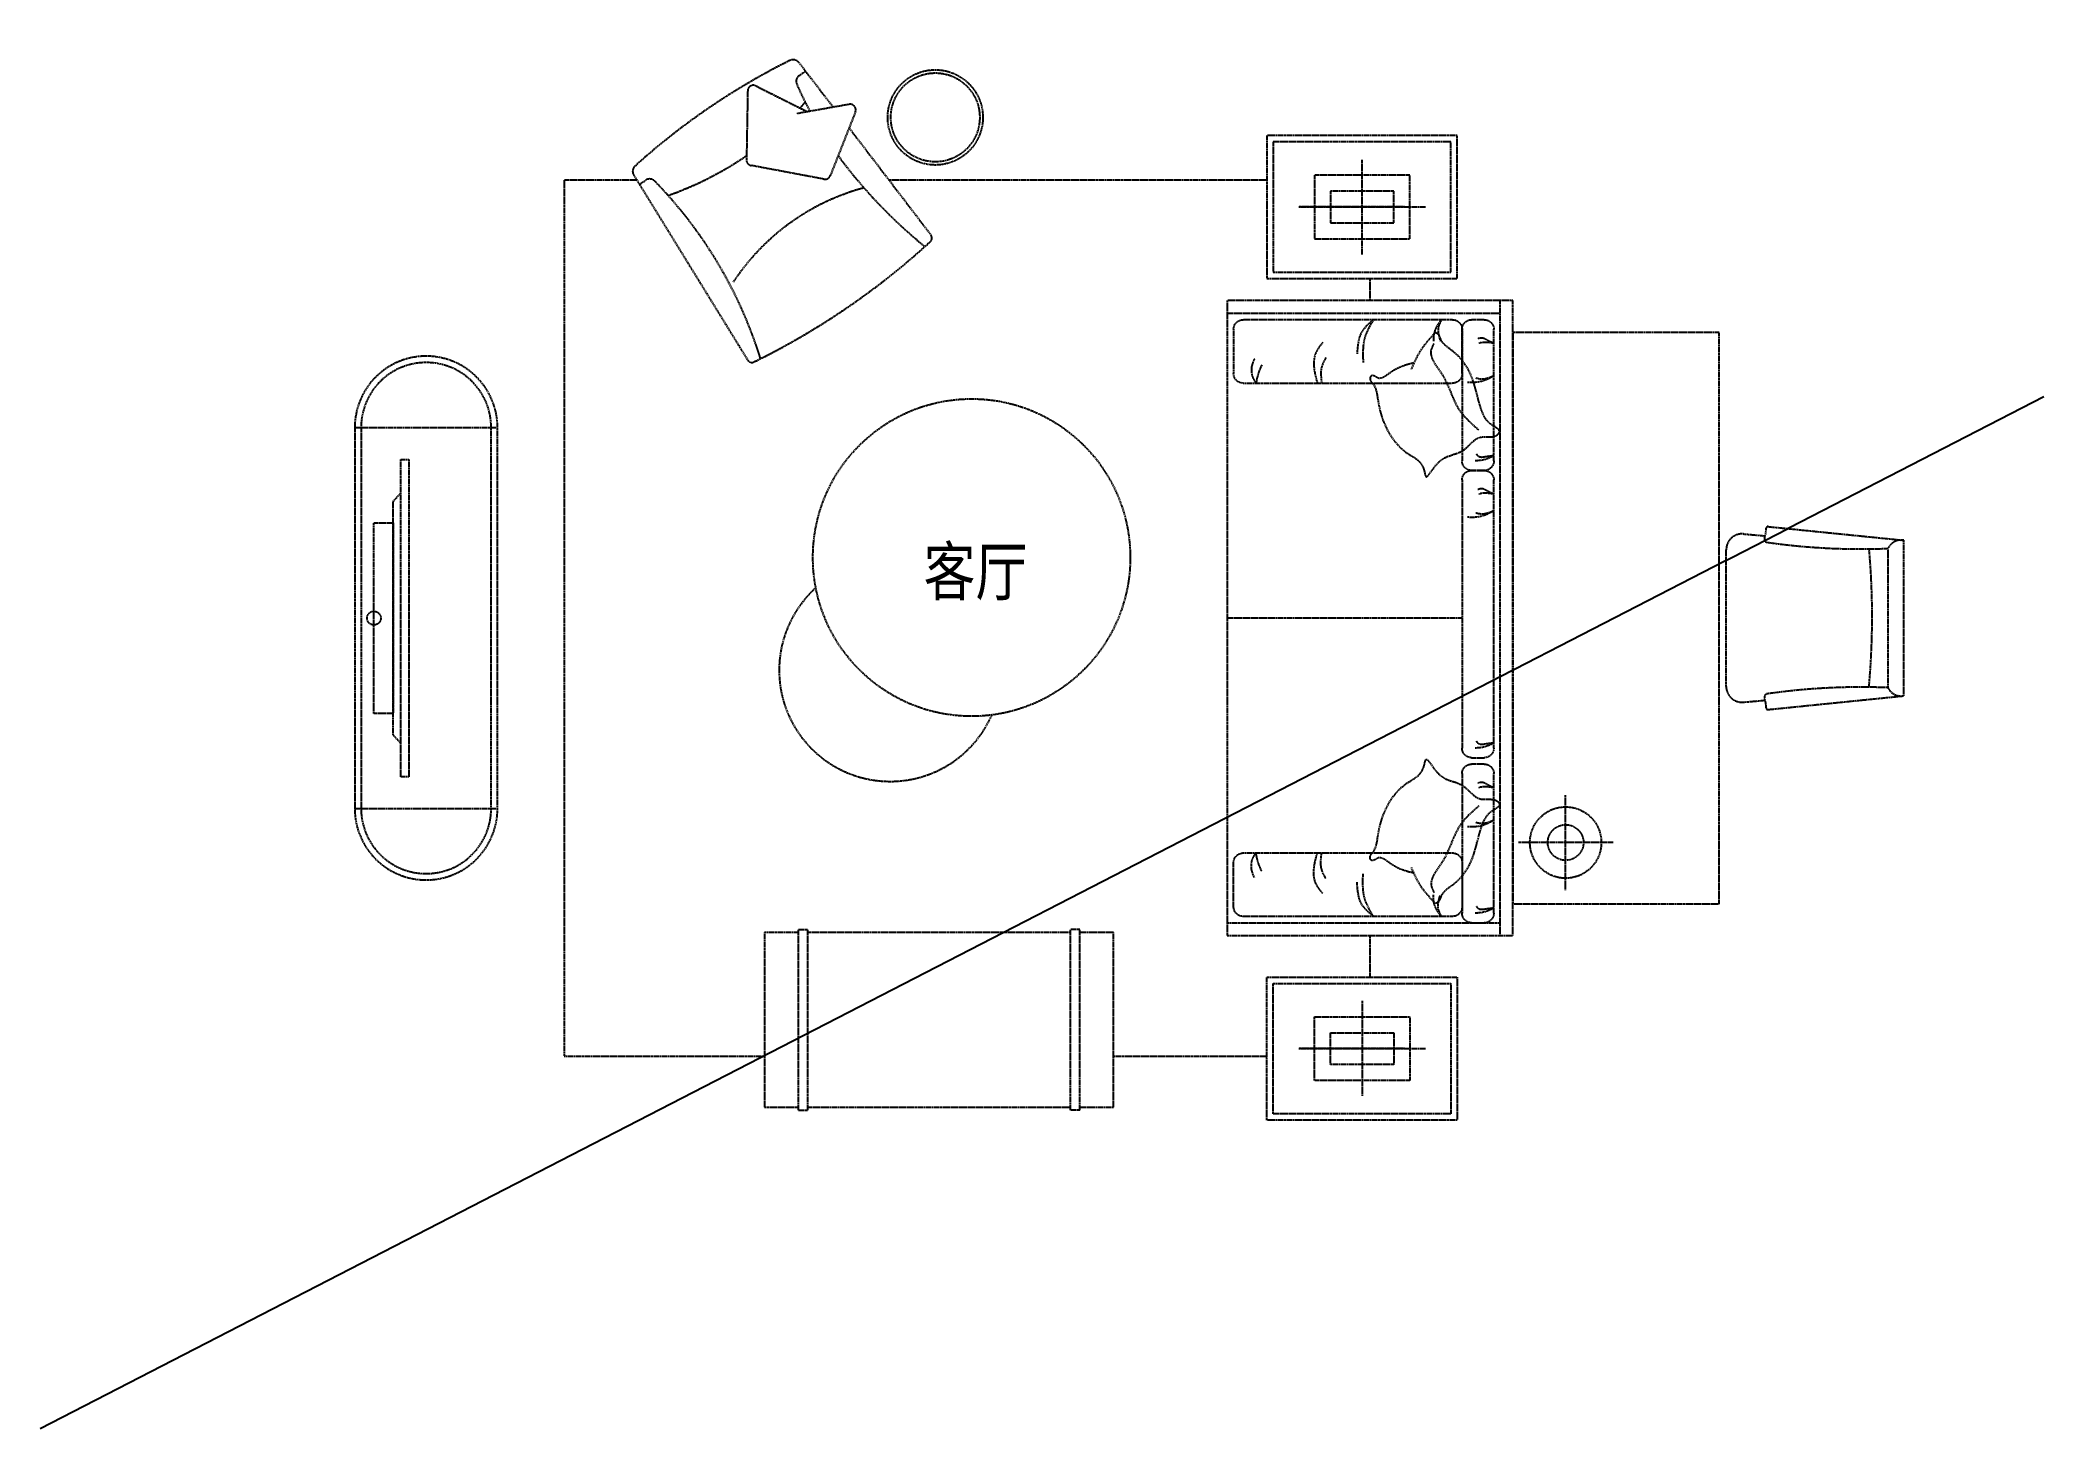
# Model space of a CAD drawing. Extents: x -2784 to 3531, y -2610 to 1765.
import ezdxf

# ---------------------------------------------------------------- set-up
doc = ezdxf.new("R2010")
doc.units = 0
doc.header["$MEASUREMENT"] = 0
doc.set_wipeout_variables(frame=1)
doc.linetypes.add('M-DASHED', pattern=[3.75, 2.5, -1.25])
doc.layers.add('1-98 文字', color=31, linetype='Continuous')
doc.layers.add('2-5 活动家具', color=183, linetype='Continuous')
doc.styles.add('M2-字体', font='STXIHEI.TTF', dxfattribs={"width": 0.8})

# ---------------------------------------------------------------- blocks, each defined once
blk = doc.blocks.new('sad4g654')
at = {"linetype": 'M-DASHED'}
blk.add_wipeout([(15089.4, 7151.1), (15089.4, 6718.6), (15092.8, 6700.4), (15105.6, 6681.7), (15118.9, 6673), (15139.4, 6668.6), (15143.8, 6668.8), (15212.3, 6674.9), (15213.7, 6669), (15214.9, 6661.7), (15215.3, 6656.7), (15215.4, 6651.5), (15217, 6646.8), (15220.9, 6645.5), (15649.4, 6688.8), (15649.4, 7178.8), (15220.9, 7222), (15217, 7220.7), (15215.4, 7217.1), (15215.4, 7212.5), (15214.8, 7205.7), (15213.7, 7198.5), (15213.2, 7196.3), (15212.3, 7192.7), (15139.4, 7199), (15124.5, 7196.7), (15113.8, 7192), (15103.6, 7183.9), (15096.6, 7174.8), (15091.3, 7162.6)], dxfattribs=at)
for p, q in [((15220.9, 7222), (15649.4, 7178.8)), ((15143.8, 7198.8), (15212.3, 7192.7)), ((15599.4, 6714.4), (15599.4, 7153.1)), ((15649.4, 6688.8), (15649.4, 7178.8)), ((15143.8, 6668.8), (15212.3, 6674.9)), ((15220.9, 6645.5), (15649.4, 6688.8))]:
    blk.add_line(p, q, dxfattribs=at)
for centre, radius, start, end in [((15126.5, 7216), 89, 340.14719, 0.62515), ((15220.4, 7217.1), 5, 84.89784, 180.62515), ((15219.6, 7182.4), 10, 160.14719, 262.60431), ((15514.6, 9243.6), 2092.2, 261.85714, 272.3222), ((13108.4, 6937.6), 2441, 354.81118, 5.01146), ((15641.3, 7133), 46.5, 80.0218, 154.30302), ((15219.6, 6685.1), 10, 97.39569, 199.85281), ((15514.6, 4623.9), 2092.2, 87.6778, 98.14286), ((15641.3, 6734.6), 46.5, 205.69698, 279.9782), ((15126.5, 6651.5), 89, 359.37485, 19.85281), ((15220.4, 6650.5), 5, 179.37485, 275.10216)]:
    blk.add_arc(centre, radius, start, end, dxfattribs=at)
blk.add_wipeout([(14417, 7833.8), (14417, 6033.8), (15067, 6033.8), (15067, 7833.8)], dxfattribs=at)
blk.add_line((15089.4, 6718.6), (15089.4, 7149), dxfattribs=at)
at = {"color": 250, "linetype": 'M-DASHED'}
for p, q in [((14583.4, 6076.6), (14583.4, 6376.6)), ((14733.4, 6226.6), (14433.4, 6226.6))]:
    blk.add_line(p, q, dxfattribs=at)
at = {"linetype": 'M-DASHED'}
blk.add_lwpolyline([(14417, 7833.8), (14417, 6033.8), (15067, 6033.8), (15067, 7833.8)], close=True, dxfattribs=at)
at = {"color": 250, "linetype": 'M-DASHED'}
for radius in [112.5, 56.2]:
    blk.add_circle((14583.4, 6226.6), radius, dxfattribs=at)
at = {"linetype": 'M-DASHED'}
for centre, start, end in [((15139.4, 7149), 84.89784, 180), ((15139.4, 6718.6), 180, 275.10216)]:
    blk.add_arc(centre, 50, start, end, dxfattribs=at)
blk = doc.blocks.new('eytjeyh')
at = {"linetype": 'M-DASHED'}
for p, q in [((316.1, 192), (906.6, -287.8)), ((346.1, 168), (328.7, 148.6)), ((-49.1, -191.4), (17.4, -383.1)), ((-29.2, -165.4), (211.2, -192.6)), ((243.8, -470.5), (229.4, -211.1)), ((-149.6, -330.1), (-10, -469.7)), ((-105, -337.8), (-122.4, -357.3)), ((-10, -469.7), (29, -346.1)), ((-27.2, -524.3), (-10, -469.7)), ((54.8, -534.5), (227.8, -490.9)), ((-5, -549.6), (54.8, -534.5)), ((54.8, -534.5), (389.5, -867.5))]:
    blk.add_line(p, q, dxfattribs=at)
blk.add_arc((984.8, -915.1), 790, 115.69993, 157.29315, dxfattribs=at)
at = {"linetype": 'M-DASHED', "extrusion": (-1.50107e-42, 2.57066e-43, -1)}
blk.add_ellipse((1750.5, -1555.7), major_axis=(1564.8, 1754.9), ratio=0.969563, start_param=4.57241, end_param=4.852368, dxfattribs=at)
at = {"linetype": 'M-DASHED', "extrusion": (-5.7074e-43, -5.7074e-43, -1)}
blk.add_ellipse((300.3, 172.2), major_axis=(-17.9, 17.9), ratio=1, start_param=0.08448, end_param=1.459799, dxfattribs=at)
at = {"linetype": 'M-DASHED', "extrusion": (-1.14148e-43, -1.94052e-42, -1)}
blk.add_ellipse((347.5, 131.7), major_axis=(-17.9, 17.9), ratio=1, start_param=4.845283, end_param=6.227687, dxfattribs=at)
at = {"linetype": 'M-DASHED', "extrusion": (-6.00727e-43, -7.59782e-43, -1)}
blk.add_ellipse((1377.2, 863.4), major_axis=(1103, -872.1), ratio=0.910167, start_param=1.311796, end_param=1.829797, dxfattribs=at)
at = {"linetype": 'M-DASHED', "extrusion": (-1.84621e-42, -4.12183e-43, -1)}
blk.add_ellipse((-557, 510.8), major_axis=(621, 908.3), ratio=0.935107, start_param=1.430709, end_param=1.710884, dxfattribs=at)
at = {"linetype": 'M-DASHED', "extrusion": (-6.84888e-43, -6.84888e-43, -1)}
for centre, start_param, end_param in [((-30.5, -185), 5.16417, 7.13744), ((-8.5, -530.2), 3.747137, 5.803568)]:
    blk.add_ellipse(centre, major_axis=(-13.9, 13.9), ratio=1, start_param=start_param, end_param=end_param, dxfattribs=at)
at = {"linetype": 'M-DASHED', "extrusion": (-1.59807e-42, 2.28296e-43, -1)}
blk.add_ellipse((209.8, -212.2), major_axis=(-13.9, 13.9), ratio=1, start_param=0.854255, end_param=2.300696, dxfattribs=at)
at = {"linetype": 'M-DASHED', "extrusion": (2.28296e-43, -1.59807e-42, -1)}
blk.add_ellipse((-131.7, -312.2), major_axis=(-17.9, 17.9), ratio=1, start_param=4.712389, end_param=6.087708, dxfattribs=at)
at = {"linetype": 'M-DASHED', "extrusion": (-4.56592e-43, -2.28296e-42, -1)}
blk.add_ellipse((-86.2, -354.7), major_axis=(-17.9, 17.9), ratio=1, start_param=6.227687, end_param=7.61009, dxfattribs=at)
at = {"linetype": 'M-DASHED', "extrusion": (-2.43698e-42, 8.55791e-43, -1)}
blk.add_ellipse((-732.8, -1429.7), major_axis=(-1207.5, 424), ratio=1, start_param=1.774587, end_param=1.856955, dxfattribs=at)
at = {"linetype": 'M-DASHED', "extrusion": (-1.82341e-42, -1.03877e-43, -1)}
blk.add_ellipse((-1176.9, 1049.6), major_axis=(1702.9, 1908.7), ratio=0.973178, start_param=1.424742, end_param=1.716851, dxfattribs=at)
at = {"linetype": 'M-DASHED', "extrusion": (-2.38824e-43, -1.42398e-42, -1)}
blk.add_ellipse((896.1, -301), major_axis=(4.9, -16.1), ratio=1, start_param=4.113472, end_param=5.739767, dxfattribs=at)
at = {"linetype": 'M-DASHED', "extrusion": (-1.36978e-42, 4.56592e-43, -1)}
blk.add_ellipse((-566.2, 498.6), major_axis=(-727.6, 727.6), ratio=1, start_param=3.335274, end_param=3.361586, dxfattribs=at)
at = {"linetype": 'M-DASHED', "extrusion": (-1.48392e-42, 3.42444e-43, -1)}
blk.add_ellipse((224.2, -471.6), major_axis=(-13.9, 13.9), ratio=1, start_param=2.300696, end_param=3.747137, dxfattribs=at)
at = {"linetype": 'M-DASHED', "extrusion": (-1.0622e-42, 8.02352e-43, -1)}
blk.add_ellipse((-692.3, -1473.9), major_axis=(942.9, -1168.6), ratio=0.852324, start_param=4.566538, end_param=4.85824, dxfattribs=at)
at = {"linetype": 'M-DASHED', "extrusion": (-1.61325e-42, 8.56181e-43, -1)}
blk.add_ellipse((401.4, -855.5), major_axis=(4.9, -16.1), ratio=1, start_param=-0.543418, end_param=1.082877, dxfattribs=at)
blk = doc.blocks.new('A$C5AD21FC8')
at = {"linetype": 'M-DASHED'}
for p, q in [((80, -150), (80, 1850)), ((80, 1810), (940, 1810)), ((200, 850), (940, 850)), ((940, -110), (80, -110))]:
    blk.add_line(p, q, dxfattribs=at)
blk.add_lwpolyline([(40, 1850), (940, 1850), (940, -150), (40, -150)], close=True, dxfattribs=at)
for points in [[(130, 1790), (170, 1790, -0.414214), (200, 1760), (200, 1345, -0.414214), (170, 1315), (130, 1315, -0.414214), (100, 1345), (100, 1760, -0.414214)], [(230, 1790), (890, 1790, -0.414214), (920, 1760), (920, 1620, -0.414214), (890, 1590), (230, 1590, -0.414214), (200, 1620), (200, 1760, -0.414214)], [(130, 1315), (170, 1315, -0.414214), (200, 1285), (200, 440, -0.414214), (170, 410), (130, 410, -0.414214), (100, 440), (100, 1285, -0.414214)], [(130, 390), (170, 390, -0.414214), (200, 360), (200, -80, -0.414214), (170, -110), (130, -110, -0.414214), (100, -80), (100, 360, -0.414214)], [(230, -90), (890, -90, 0.414214), (920, -60), (920, 80, 0.414214), (890, 110), (230, 110, 0.414214), (200, 80), (200, -60, 0.414214)]]:
    blk.add_lwpolyline(points, format="xyb", close=True, dxfattribs=at)
for points in [[(265.5, 1790), (286.8, 1753), (290.6, 1722.1)], [(265.5, 1790), (275.5, 1759.3), (272.2, 1735.4), (269.5, 1724.1)], [(479.5, 1790), (506.9, 1732.7), (511.9, 1654.5)], [(479.5, 1790), (520.3, 1743.6), (528.6, 1709.4), (531.1, 1682)], [(100, 1715.5), (119.9, 1724.9), (136.6, 1732.2), (150.1, 1730.1)], [(100, 1715.5), (121, 1718.1), (141.6, 1717), (147.3, 1715.3)], [(639.4, 1718), (662.4, 1682.5), (664.5, 1624), (656.1, 1590)], [(629, 1671), (642.5, 1641.7), (642.5, 1590)], [(831.3, 1647.8), (842.4, 1620.5), (849.5, 1590)], [(854.6, 1667), (862.7, 1644.8), (859.6, 1607.4), (849.5, 1590)], [(100, 1613), (129.3, 1598.3), (157.7, 1592.5), (183.1, 1592.5)], [(100, 1613), (137.8, 1602.4), (157.5, 1605.7)], [(100, 1361.4), (127.4, 1357.7), (147.6, 1358.5), (154.3, 1367.5)], [(100, 1361.4), (127.4, 1349.4), (159.1, 1345.3)], [(100, 1240.5), (119.9, 1249.9), (136.6, 1257.2), (150.1, 1255.1)], [(100, 1240.5), (121, 1243.1), (141.6, 1242), (147.3, 1240.3)], [(100, 1188), (129.3, 1173.4), (157.7, 1167.5), (183.1, 1167.5)], [(100, 1188), (137.8, 1177.4), (157.5, 1180.8)], [(100, 456.4), (127.4, 452.7), (147.6, 453.5), (154.3, 462.5)], [(100, 456.4), (127.4, 444.4), (159.1, 440.3)], [(351.6, 46.1), (397.3, 60.3), (431.8, 80.9), (464.9, 94.1), (482.1, 86.2), (485.8, 87), (490.1, 97.5), (481.7, 111.4), (464.4, 168.9), (371.2, 331.8), (319.9, 384.2), (312.1, 404.8), (301.2, 393.5), (253.9, 344.5), (196.5, 321.2), (142.3, 280.3), (86.2, 270.4), (82.6, 265.1), (104.7, 242.7), (137, 199.4), (176.2, 75.6), (231.5, 7.6), (266.1, -25.8), (274, -42.6), (284.3, -49.4)], [(100, 315.5), (119.9, 324.9), (136.6, 332.2), (150.1, 330.1)], [(100, 315.5), (121, 318.1), (141.6, 317), (147.3, 315.3)], [(147.1, 258.1), (206.8, 196.2), (262, 83), (296.7, 5.8), (288.2, -15.1)], [(100, 213), (129.3, 198.4), (157.7, 192.5), (183.1, 192.5)], [(100, 213), (137.8, 202.4), (157.5, 205.8)], [(284, -49.8), (333, 10.2), (360.2, 65.5)], [(629, 29), (642.5, 58.3), (642.5, 110)], [(639.4, -18), (662.4, 17.5), (664.5, 76), (656.1, 110)], [(831.3, 52.2), (842.4, 79.5), (849.5, 110)], [(854.6, 33), (862.7, 55.2), (859.6, 92.6), (849.5, 110)], [(479.5, -90), (506.9, -32.7), (511.9, 45.5)], [(479.5, -90), (520.3, -43.6), (528.6, -9.4), (531.1, 18)], [(100, -63.6), (127.4, -67.3), (147.6, -66.5), (154.3, -57.5)], [(265.5, -90), (286.8, -53), (290.6, -22.1)], [(265.5, -90), (275.5, -59.3), (272.2, -35.4), (269.5, -24.1)], [(100, -63.6), (127.4, -75.6), (159.1, -79.7)]]:
    blk.add_spline(points, degree=3, dxfattribs=at)
for points, knots in [([(351.6, 1653.9), (367.4, 1649.9), (396.5, 1642.5), (429.1, 1621.9), (460.6, 1597.1), (476.8, 1614.9), (488.6, 1612.8), (492.5, 1599.6), (469.2, 1578.3), (464.1, 1486.8), (409.7, 1376.5), (321.5, 1344.3), (315.2, 1287), (287, 1326.3), (261.9, 1360.7), (189.1, 1370.4), (153, 1434.2), (97.2, 1414.4), (76.3, 1442.4), (118.9, 1461.1), (149.3, 1520.2), (161.3, 1616.3), (217.7, 1686.9), (265.2, 1714.3), (270.9, 1742.6), (280.5, 1747.5), (284.3, 1749.4)], [0, 0, 0, 0, 61.747002, 113.629245, 159.669555, 184.057166, 188.936597, 203.515131, 224.51521, 302.045515, 544.349241, 639.074082, 667.516376, 687.822316, 775.814224, 855.799819, 943.487392, 1017.117918, 1025.352377, 1066.115645, 1135.83925, 1303.522732, 1416.606885, 1478.829296, 1502.837096, 1518.704127, 1518.704127, 1518.704127, 1518.704127]), ([(147.1, 1441.9), (169.2, 1461.4), (223.7, 1509.5), (243.2, 1605.6), (308.5, 1674.9), (291.7, 1708.1), (288.2, 1715.1)], [0, 0, 0, 0, 110.992477, 273.608198, 382.884682, 412.041749, 412.041749, 412.041749, 412.041749]), ([(284, 1749.8), (301.7, 1730.7), (333.5, 1696.3), (352, 1653.5), (360.2, 1634.5)], [0, 0, 0, 0, 99.992355, 179.61497, 179.61497, 179.61497, 179.61497])]:
    blk.add_open_spline(points, degree=3, knots=knots, dxfattribs=at)
blk = doc.blocks.new('sda4g6')
at = {"linetype": 'M-DASHED'}
for p, q in [((11975, 5383.1), (11975, 5953.1)), ((11975, 5953.1), (12005, 5953.1)), ((12005, 5383.1), (12005, 5953.1)), ((12832.1, 5383.1), (12832.1, 5953.1)), ((12862.1, 5953.1), (12832.1, 5953.1)), ((12862.1, 5383.1), (12862.1, 5953.1)), ((11975, 5383.1), (12005, 5383.1)), ((12862.1, 5383.1), (12832.1, 5383.1))]:
    blk.add_line(p, q, dxfattribs=at)
for points in [[(11975, 5943.1), (11868.5, 5943.1), (11868.5, 5393.1), (11975, 5393.1)], [(12832.1, 5943.1), (12005, 5943.1)], [(12862.1, 5393.1), (12968.5, 5393.1), (12968.5, 5943.1), (12862.1, 5943.1)], [(12005, 5393.1), (12832.1, 5393.1)]]:
    blk.add_lwpolyline(points, dxfattribs=at)
blk = doc.blocks.new('s4af6g4')
at = {"linetype": 'M-DASHED'}
for p, q in [((9711.7, 1371.8), (9711.7, 171.8)), ((9711.7, 1371.8), (10161.7, 1371.8)), ((9731.7, 1371.8), (9731.7, 171.8)), ((10141.7, 171.8), (10141.7, 1371.8)), ((10161.7, 171.8), (10161.7, 1371.8)), ((9711.7, 171.8), (10161.7, 171.8))]:
    blk.add_line(p, q, dxfattribs=at)
for points in [[(9882.2, 1271.8), (9882.2, 271.8), (9857.2, 271.8), (9857.2, 1271.8)], [(9832.6, 1071.6), (9832.6, 471.6), (9772.2, 471.6), (9772.2, 1071.6)]]:
    blk.add_lwpolyline(points, close=True, dxfattribs=at)
blk.add_lwpolyline([(9857.2, 376.9), (9832.6, 404), (9832.6, 1139.1), (9857.2, 1166.2)], dxfattribs=at)
blk.add_circle((9772.2, 771.6), 21.7, dxfattribs=at)
for centre, radius, start, end in [((9936.7, 1371.8), 225, 360, 180), ((9936.7, 1371.8), 205, 360, 180), ((9936.7, 171.8), 225, 180, 360), ((9936.7, 171.8), 205, 180, 360)]:
    blk.add_arc(centre, radius, start, end, dxfattribs=at)
blk = doc.blocks.new('ktzh')
at = {"color": 250, "linetype": 'M-DASHED'}
for p, q in [((24763.1, 17197.7), (24763.1, 17497.7)), ((24563.1, 17347.7), (24963.1, 17347.7)), ((24763.1, 14846.3), (24763.1, 14546.3)), ((24563.1, 14696.3), (24963.1, 14696.3))]:
    blk.add_line(p, q, dxfattribs=at)
at = {"linetype": 'M-DASHED'}
for points in [[(24463.1, 17122.7), (25063.1, 17122.7), (25063.1, 17572.7), (24463.1, 17572.7)], [(24483.1, 17142.7), (25043.1, 17142.7), (25043.1, 17552.7), (24483.1, 17552.7)], [(24913.1, 17447.7), (24613.1, 17447.7), (24613.1, 17247.7), (24913.1, 17247.7)], [(24463.1, 14921.3), (25063.1, 14921.3), (25063.1, 14471.3), (24463.1, 14471.3)], [(24483.1, 14901.3), (25043.1, 14901.3), (25043.1, 14491.3), (24483.1, 14491.3)]]:
    blk.add_lwpolyline(points, close=True, dxfattribs=at)
for points in [[(22477, 17432.7), (22248.1, 17432.7), (22248.1, 14672.7)], [(24463.1, 17432.7), (23271.5, 17432.7)], [(24788.1, 17052.6), (24788.1, 17122.7)], [(24788.1, 14922.7), (24788.1, 15052.7)], [(22248.1, 14672.7), (22248.1, 14672.7), (22880, 14672.7)], [(23980, 14672.7), (24463.1, 14672.7)]]:
    blk.add_lwpolyline(points, dxfattribs=at)
at = {"color": 250, "linetype": 'M-DASHED'}
for points in [[(24863.1, 17397.7), (24663.1, 17397.7), (24663.1, 17297.7), (24863.1, 17297.7)], [(24913.1, 14596.3), (24613.1, 14596.3), (24613.1, 14796.3), (24913.1, 14796.3)], [(24863.1, 14646.3), (24663.1, 14646.3), (24663.1, 14746.3), (24863.1, 14746.3)]]:
    blk.add_lwpolyline(points, close=True, dxfattribs=at)
for points in [[(24896.6, 17347.7), (24563.1, 17347.7)], [(24896.6, 14696.3), (24563.1, 14696.3)]]:
    blk.add_lwpolyline(points, dxfattribs=at)
at = {"linetype": 'M-DASHED'}
for centre, radius in [((23417.8, 17630), 150), ((23417.8, 17630), 140), ((23532.2, 16243.3), 500)]:
    blk.add_circle(centre, radius, dxfattribs=at)
blk.add_arc((23275.7, 15888.2), 350, 132.03453, 336.28433, dxfattribs=at)
at = {"linetype": 'M-DASHED', "extrusion": (3.45193e-27, -6.64273e-27, -1), "xscale": 0.9, "yscale": 0.9, "zscale": -0.8999999999999998, "rotation": 277.4522567618721}
blk.add_blockref('eytjeyh', (-22675.5, 17707.9), dxfattribs=at)
blk.add_blockref('s4af6g4', (11876.4, 15280.9))
at = {"layer": '2-5 活动家具'}
for name, p in [('sad4g654', (10821.1, 9118.9)), ('sda4g6', (11011.4, 9118.9))]:
    blk.add_blockref(name, p, dxfattribs=at)
at = {"layer": '2-5 活动家具', "extrusion": (0, 0, -1), "zscale": -1, "rotation": 359.9999681886835}
blk.add_blockref('A$C5AD21FC8', (-25278.1, 15202.7), dxfattribs=at)

msp = doc.modelspace()

# ---------------------------------------------------------------- block references
at = {"layer": '2-5 活动家具'}
msp.add_blockref('ktzh', (-23380.7, -16108.2), dxfattribs=at)

# ---------------------------------------------------------------- next in the draw order: linework, layer by layer
msp.add_lwpolyline([(3531.2, 641.1), (-2784.3, -2610)])

# ---------------------------------------------------------------- next in the draw order: texts
at = {"layer": '1-98 文字', "insert": (0, 0), "char_height": 150, "attachment_point": 7, "style": 'M2-字体'}
msp.add_mtext_dynamic_manual_height_columns('客厅', width=786.379, gutter_width=2250, heights=[0], dxfattribs=at)

doc.saveas('drawing.dxf')
